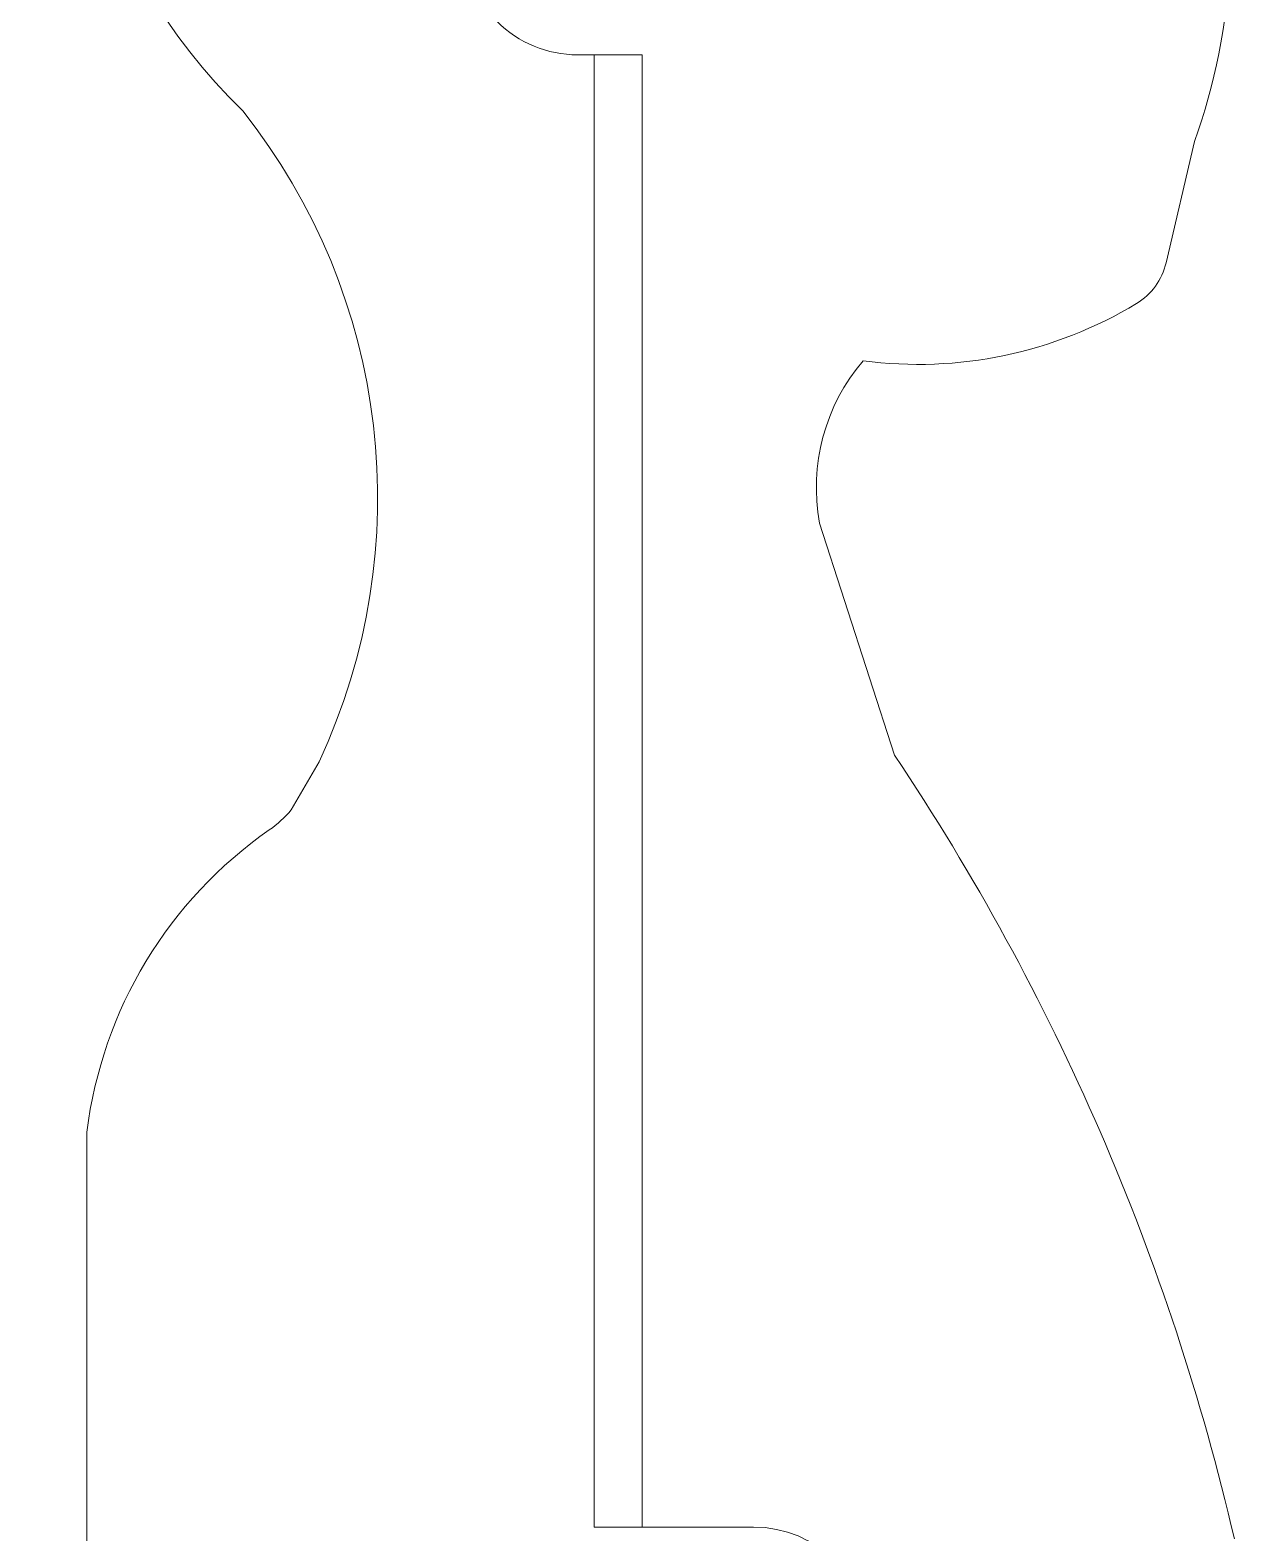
# Model space of a CAD drawing. Header units: millimetres. Extents: x 570 to 650.8, y -8.3 to 42.9.
# Drawn here: x 580.57 to 586.72, y 29.55 to 37.18 of the extents above; entities that cross this region are included whole.
import ezdxf

# ---------------------------------------------------------------- set-up
doc = ezdxf.new("R2010")
doc.units = ezdxf.units.MM
doc.header["$MEASUREMENT"] = 0
doc.layers.add('Layer 1', color=7, linetype='Continuous')

msp = doc.modelspace()

# ---------------------------------------------------------------- linework, layer by layer
at = {"layer": 'Layer 1', "color": 4, "lineweight": 9}
for points in [[(583.05274, 41.79103), (581.99366, 41.54769), (581.15228, 40.74506), (580.85921, 39.69866), (580.85921, 39.69866), (580.56619, 38.65229), (580.86834, 37.52938), (581.64697, 36.77139)], [(582.76871, 37.63471), (582.76871, 37.48124), (582.82966, 37.33403), (582.93817, 37.22551), (582.93817, 37.22551), (583.04671, 37.11703), (583.19386, 37.05608), (583.34731, 37.05608)]]:
    msp.add_open_spline(points, degree=3, knots=[0, 0, 0, 0, 0.5, 0.5, 0.5, 0.5, 1, 1, 1, 1], dxfattribs=at)
for points in [[(586.48028, 36.61548), (586.68974, 37.19894), (586.72141, 37.83141), (586.57117, 38.43284)], [(583.34732, 37.05609), (583.34732, 37.05609), (583.43137, 37.05609), (583.43137, 37.05609)], [(583.34732, 37.05609), (583.34732, 37.05609), (583.43137, 37.05609), (583.43137, 37.05609)], [(583.34732, 37.05609), (583.34732, 37.05609), (583.43137, 37.05609), (583.43137, 37.05609)], [(583.34732, 37.05609), (583.34732, 37.05609), (583.43137, 37.05609), (583.43137, 37.05609)], [(583.34732, 37.05609), (583.34732, 37.05609), (583.43137, 37.05609), (583.43137, 37.05609)], [(583.34732, 37.05609), (583.34732, 37.05609), (583.43137, 37.05609), (583.43137, 37.05609)], [(583.34732, 37.05609), (583.34732, 37.05609), (583.43137, 37.05609), (583.43137, 37.05609)], [(583.34732, 37.05609), (583.34732, 37.05609), (583.43137, 37.05609), (583.43137, 37.05609)], [(583.34732, 37.05609), (583.34732, 37.05609), (583.43137, 37.05609), (583.43137, 37.05609)], [(583.34732, 37.05609), (583.34732, 37.05609), (583.43137, 37.05609), (583.43137, 37.05609)], [(583.34732, 37.05609), (583.34732, 37.05609), (583.43137, 37.05609), (583.43137, 37.05609)], [(583.34732, 37.05609), (583.34732, 37.05609), (583.43137, 37.05609), (583.43137, 37.05609)], [(583.34732, 37.05609), (583.34732, 37.05609), (583.43137, 37.05609), (583.43137, 37.05609)], [(583.34732, 37.05609), (583.34732, 37.05609), (583.43137, 37.05609), (583.43137, 37.05609)], [(583.34732, 37.05609), (583.34732, 37.05609), (583.43137, 37.05609), (583.43137, 37.05609)], [(583.34732, 37.05609), (583.34732, 37.05609), (583.43137, 37.05609), (583.43137, 37.05609)], [(583.34732, 37.05609), (583.34732, 37.05609), (583.43137, 37.05609), (583.43137, 37.05609)], [(583.34732, 37.05609), (583.34732, 37.05609), (583.43137, 37.05609), (583.43137, 37.05609)], [(583.34732, 37.05609), (583.34732, 37.05609), (583.43137, 37.05609), (583.43137, 37.05609)], [(583.34732, 37.05609), (583.34732, 37.05609), (583.43137, 37.05609), (583.43137, 37.05609)], [(583.34732, 37.05609), (583.34732, 37.05609), (583.43137, 37.05609), (583.43137, 37.05609)], [(583.43137, 37.05609), (583.43137, 37.05609), (583.67457, 37.05609), (583.67457, 37.05609)], [(583.43137, 37.05609), (583.43137, 37.05609), (583.67457, 37.05609), (583.67457, 37.05609)], [(583.43137, 37.05609), (583.43137, 37.05609), (583.67457, 37.05609), (583.67457, 37.05609)], [(583.43137, 37.05609), (583.43137, 37.05609), (583.67457, 37.05609), (583.67457, 37.05609)], [(583.43137, 37.05609), (583.43137, 37.05609), (583.67457, 37.05609), (583.67457, 37.05609)], [(583.43137, 37.05609), (583.43137, 37.05609), (583.67457, 37.05609), (583.67457, 37.05609)], [(583.43137, 37.05609), (583.43137, 37.05609), (583.67457, 37.05609), (583.67457, 37.05609)], [(583.43137, 37.05609), (583.43137, 37.05609), (583.67457, 37.05609), (583.67457, 37.05609)], [(583.43137, 37.05609), (583.43137, 37.05609), (583.67457, 37.05609), (583.67457, 37.05609)], [(583.43137, 37.05609), (583.43137, 37.05609), (583.67457, 37.05609), (583.67457, 37.05609)], [(583.43137, 37.05609), (583.43137, 37.05609), (583.67457, 37.05609), (583.67457, 37.05609)], [(583.43137, 37.05609), (583.43137, 37.05609), (583.67457, 37.05609), (583.67457, 37.05609)], [(583.43137, 37.05609), (583.43137, 37.05609), (583.67457, 37.05609), (583.67457, 37.05609)], [(583.43137, 37.05609), (583.43137, 37.05609), (583.67457, 37.05609), (583.67457, 37.05609)], [(583.43137, 37.05609), (583.43137, 37.05609), (583.67457, 37.05609), (583.67457, 37.05609)], [(583.43137, 37.05609), (583.43137, 37.05609), (583.67457, 37.05609), (583.67457, 37.05609)], [(583.43137, 37.05609), (583.43137, 37.05609), (583.67457, 37.05609), (583.67457, 37.05609)], [(583.43137, 37.05609), (583.43137, 37.05609), (583.67457, 37.05609), (583.67457, 37.05609)], [(583.43137, 37.05609), (583.43137, 37.05609), (583.67457, 37.05609), (583.67457, 37.05609)], [(583.43137, 37.05609), (583.43137, 37.05609), (583.67457, 37.05609), (583.67457, 37.05609)], [(583.43137, 37.05609), (583.43137, 37.05609), (583.67457, 37.05609), (583.67457, 37.05609)], [(583.43137, 37.05609), (583.43137, 37.05609), (583.43137, 29.57834), (583.43137, 29.57834)], [(583.43137, 37.05609), (583.43137, 37.05609), (583.43137, 29.57834), (583.43137, 29.57834)], [(583.43137, 37.05609), (583.43137, 37.05609), (583.43137, 29.57834), (583.43137, 29.57834)], [(583.43137, 37.05609), (583.43137, 37.05609), (583.43137, 29.57834), (583.43137, 29.57834)], [(583.43137, 37.05609), (583.43137, 37.05609), (583.43137, 29.57834), (583.43137, 29.57834)], [(583.43137, 37.05609), (583.43137, 37.05609), (583.43137, 29.57834), (583.43137, 29.57834)], [(583.43137, 37.05609), (583.43137, 37.05609), (583.43137, 29.57834), (583.43137, 29.57834)], [(583.43137, 37.05609), (583.43137, 37.05609), (583.43137, 29.57834), (583.43137, 29.57834)], [(583.43137, 37.05609), (583.43137, 37.05609), (583.43137, 29.57834), (583.43137, 29.57834)], [(583.43137, 37.05609), (583.43137, 37.05609), (583.43137, 29.57834), (583.43137, 29.57834)], [(583.43137, 37.05609), (583.43137, 37.05609), (583.43137, 29.57834), (583.43137, 29.57834)], [(583.43137, 37.05609), (583.43137, 37.05609), (583.43137, 29.57834), (583.43137, 29.57834)], [(583.43137, 37.05609), (583.43137, 37.05609), (583.43137, 29.57834), (583.43137, 29.57834)], [(583.43137, 37.05609), (583.43137, 37.05609), (583.43137, 29.57834), (583.43137, 29.57834)], [(583.43137, 37.05609), (583.43137, 37.05609), (583.43137, 29.57834), (583.43137, 29.57834)], [(583.43137, 37.05609), (583.43137, 37.05609), (583.43137, 29.57834), (583.43137, 29.57834)], [(583.43137, 37.05609), (583.43137, 37.05609), (583.43137, 29.57834), (583.43137, 29.57834)], [(583.43137, 37.05609), (583.43137, 37.05609), (583.43137, 29.57834), (583.43137, 29.57834)], [(583.43137, 37.05609), (583.43137, 37.05609), (583.43137, 29.57834), (583.43137, 29.57834)], [(583.43137, 37.05609), (583.43137, 37.05609), (583.43137, 29.57834), (583.43137, 29.57834)], [(583.43137, 37.05609), (583.43137, 37.05609), (583.43137, 29.57834), (583.43137, 29.57834)], [(583.67457, 37.05609), (583.67457, 37.05609), (583.67457, 29.57834), (583.67457, 29.57834)], [(583.67457, 37.05609), (583.67457, 37.05609), (583.67457, 29.57834), (583.67457, 29.57834)], [(583.67457, 37.05609), (583.67457, 37.05609), (583.67457, 29.57834), (583.67457, 29.57834)], [(583.67457, 37.05609), (583.67457, 37.05609), (583.67457, 29.57834), (583.67457, 29.57834)], [(583.67457, 37.05609), (583.67457, 37.05609), (583.67457, 29.57834), (583.67457, 29.57834)], [(583.67457, 37.05609), (583.67457, 37.05609), (583.67457, 29.57834), (583.67457, 29.57834)], [(583.67457, 37.05609), (583.67457, 37.05609), (583.67457, 29.57834), (583.67457, 29.57834)], [(583.67457, 37.05609), (583.67457, 37.05609), (583.67457, 29.57834), (583.67457, 29.57834)], [(583.67457, 37.05609), (583.67457, 37.05609), (583.67457, 29.57834), (583.67457, 29.57834)], [(583.67457, 37.05609), (583.67457, 37.05609), (583.67457, 29.57834), (583.67457, 29.57834)], [(583.67457, 37.05609), (583.67457, 37.05609), (583.67457, 29.57834), (583.67457, 29.57834)], [(583.67457, 37.05609), (583.67457, 37.05609), (583.67457, 29.57834), (583.67457, 29.57834)], [(583.67457, 37.05609), (583.67457, 37.05609), (583.67457, 29.57834), (583.67457, 29.57834)], [(583.67457, 37.05609), (583.67457, 37.05609), (583.67457, 29.57834), (583.67457, 29.57834)], [(583.67457, 37.05609), (583.67457, 37.05609), (583.67457, 29.57834), (583.67457, 29.57834)], [(583.67457, 37.05609), (583.67457, 37.05609), (583.67457, 29.57834), (583.67457, 29.57834)], [(583.67457, 37.05609), (583.67457, 37.05609), (583.67457, 29.57834), (583.67457, 29.57834)], [(583.67457, 37.05609), (583.67457, 37.05609), (583.67457, 29.57834), (583.67457, 29.57834)], [(583.67457, 37.05609), (583.67457, 37.05609), (583.67457, 29.57834), (583.67457, 29.57834)], [(583.67457, 37.05609), (583.67457, 37.05609), (583.67457, 29.57834), (583.67457, 29.57834)], [(583.67457, 37.05609), (583.67457, 37.05609), (583.67457, 29.57834), (583.67457, 29.57834)], [(583.67457, 37.05609), (583.67457, 37.05609), (583.67457, 35.85899), (583.67457, 35.85899)], [(583.67457, 37.05609), (583.67457, 37.05609), (583.67457, 35.85899), (583.67457, 35.85899)], [(583.67457, 37.05609), (583.67457, 37.05609), (583.67457, 35.85899), (583.67457, 35.85899)], [(583.67457, 37.05609), (583.67457, 37.05609), (583.67457, 35.85899), (583.67457, 35.85899)], [(583.67457, 37.05609), (583.67457, 37.05609), (583.67457, 35.85899), (583.67457, 35.85899)], [(583.67457, 37.05609), (583.67457, 37.05609), (583.67457, 35.85899), (583.67457, 35.85899)], [(583.67457, 37.05609), (583.67457, 37.05609), (583.67457, 35.85899), (583.67457, 35.85899)], [(583.67457, 37.05609), (583.67457, 37.05609), (583.67457, 35.85899), (583.67457, 35.85899)], [(583.67457, 37.05609), (583.67457, 37.05609), (583.67457, 35.85899), (583.67457, 35.85899)], [(583.67457, 37.05609), (583.67457, 37.05609), (583.67457, 35.85899), (583.67457, 35.85899)], [(583.67457, 37.05609), (583.67457, 37.05609), (583.67457, 35.85899), (583.67457, 35.85899)], [(583.67457, 37.05609), (583.67457, 37.05609), (583.67457, 35.85899), (583.67457, 35.85899)], [(583.67457, 37.05609), (583.67457, 37.05609), (583.67457, 35.85899), (583.67457, 35.85899)], [(583.67457, 37.05609), (583.67457, 37.05609), (583.67457, 35.85899), (583.67457, 35.85899)], [(583.67457, 37.05609), (583.67457, 37.05609), (583.67457, 35.85899), (583.67457, 35.85899)], [(583.67457, 37.05609), (583.67457, 37.05609), (583.67457, 35.85899), (583.67457, 35.85899)], [(583.67457, 37.05609), (583.67457, 37.05609), (583.67457, 35.85899), (583.67457, 35.85899)], [(583.67457, 37.05609), (583.67457, 37.05609), (583.67457, 35.85899), (583.67457, 35.85899)], [(583.67457, 37.05609), (583.67457, 37.05609), (583.67457, 35.85899), (583.67457, 35.85899)], [(583.67457, 37.05609), (583.67457, 37.05609), (583.67457, 35.85899), (583.67457, 35.85899)], [(583.67457, 37.05609), (583.67457, 37.05609), (583.67457, 35.85899), (583.67457, 35.85899)], [(582.03418, 33.46566), (582.54169, 34.55196), (582.39177, 35.83177), (581.64697, 36.77139)], [(586.33622, 35.99976), (586.33622, 35.99976), (586.48028, 36.61548), (586.48028, 36.61548)], [(586.33622, 35.99976), (586.33622, 35.99976), (586.48028, 36.61548), (586.48028, 36.61548)], [(586.33622, 35.99976), (586.33622, 35.99976), (586.48028, 36.61548), (586.48028, 36.61548)], [(586.33622, 35.99976), (586.33622, 35.99976), (586.48028, 36.61548), (586.48028, 36.61548)], [(586.33622, 35.99976), (586.33622, 35.99976), (586.48028, 36.61548), (586.48028, 36.61548)], [(586.33622, 35.99976), (586.33622, 35.99976), (586.48028, 36.61548), (586.48028, 36.61548)], [(586.33622, 35.99976), (586.33622, 35.99976), (586.48028, 36.61548), (586.48028, 36.61548)], [(586.33622, 35.99976), (586.33622, 35.99976), (586.48028, 36.61548), (586.48028, 36.61548)], [(586.33622, 35.99976), (586.33622, 35.99976), (586.48028, 36.61548), (586.48028, 36.61548)], [(586.33622, 35.99976), (586.33622, 35.99976), (586.48028, 36.61548), (586.48028, 36.61548)], [(586.33622, 35.99976), (586.33622, 35.99976), (586.48028, 36.61548), (586.48028, 36.61548)], [(586.33622, 35.99976), (586.33622, 35.99976), (586.48028, 36.61548), (586.48028, 36.61548)], [(586.33622, 35.99976), (586.33622, 35.99976), (586.48028, 36.61548), (586.48028, 36.61548)], [(586.33622, 35.99976), (586.33622, 35.99976), (586.48028, 36.61548), (586.48028, 36.61548)], [(586.33622, 35.99976), (586.33622, 35.99976), (586.48028, 36.61548), (586.48028, 36.61548)], [(586.33622, 35.99976), (586.33622, 35.99976), (586.48028, 36.61548), (586.48028, 36.61548)], [(586.33622, 35.99976), (586.33622, 35.99976), (586.48028, 36.61548), (586.48028, 36.61548)], [(586.33622, 35.99976), (586.33622, 35.99976), (586.48028, 36.61548), (586.48028, 36.61548)], [(586.33622, 35.99976), (586.33622, 35.99976), (586.48028, 36.61548), (586.48028, 36.61548)], [(586.33622, 35.99976), (586.33622, 35.99976), (586.48028, 36.61548), (586.48028, 36.61548)], [(586.33622, 35.99976), (586.33622, 35.99976), (586.48028, 36.61548), (586.48028, 36.61548)], [(586.18572, 35.79288), (586.26171, 35.83879), (586.31593, 35.91336), (586.33622, 35.99973)], [(584.79727, 35.50209), (585.27966, 35.43859), (585.76934, 35.54117), (586.18572, 35.79288)], [(584.79727, 35.50209), (584.60289, 35.27489), (584.52171, 34.97187), (584.57657, 34.67788)], [(584.57657, 34.67789), (584.57657, 34.67789), (584.95718, 33.49816), (584.95718, 33.49816)], [(584.57657, 34.67789), (584.57657, 34.67789), (584.95718, 33.49816), (584.95718, 33.49816)], [(584.57657, 34.67789), (584.57657, 34.67789), (584.95718, 33.49816), (584.95718, 33.49816)], [(584.57657, 34.67789), (584.57657, 34.67789), (584.95718, 33.49816), (584.95718, 33.49816)], [(584.57657, 34.67789), (584.57657, 34.67789), (584.95718, 33.49816), (584.95718, 33.49816)], [(584.57657, 34.67789), (584.57657, 34.67789), (584.95718, 33.49816), (584.95718, 33.49816)], [(584.57657, 34.67789), (584.57657, 34.67789), (584.95718, 33.49816), (584.95718, 33.49816)], [(584.57657, 34.67789), (584.57657, 34.67789), (584.95718, 33.49816), (584.95718, 33.49816)], [(584.57657, 34.67789), (584.57657, 34.67789), (584.95718, 33.49816), (584.95718, 33.49816)], [(584.57657, 34.67789), (584.57657, 34.67789), (584.95718, 33.49816), (584.95718, 33.49816)], [(584.57657, 34.67789), (584.57657, 34.67789), (584.95718, 33.49816), (584.95718, 33.49816)], [(584.57657, 34.67789), (584.57657, 34.67789), (584.95718, 33.49816), (584.95718, 33.49816)], [(584.57657, 34.67789), (584.57657, 34.67789), (584.95718, 33.49816), (584.95718, 33.49816)], [(584.57657, 34.67789), (584.57657, 34.67789), (584.95718, 33.49816), (584.95718, 33.49816)], [(584.57657, 34.67789), (584.57657, 34.67789), (584.95718, 33.49816), (584.95718, 33.49816)], [(584.57657, 34.67789), (584.57657, 34.67789), (584.95718, 33.49816), (584.95718, 33.49816)], [(584.57657, 34.67789), (584.57657, 34.67789), (584.95718, 33.49816), (584.95718, 33.49816)], [(584.57657, 34.67789), (584.57657, 34.67789), (584.95718, 33.49816), (584.95718, 33.49816)], [(584.57657, 34.67789), (584.57657, 34.67789), (584.95718, 33.49816), (584.95718, 33.49816)], [(584.57657, 34.67789), (584.57657, 34.67789), (584.95718, 33.49816), (584.95718, 33.49816)], [(584.57657, 34.67789), (584.57657, 34.67789), (584.95718, 33.49816), (584.95718, 33.49816)], [(581.89272, 33.22069), (581.89272, 33.22069), (582.03418, 33.46566), (582.03418, 33.46566)], [(581.89272, 33.22069), (581.89272, 33.22069), (582.03418, 33.46566), (582.03418, 33.46566)], [(581.89272, 33.22069), (581.89272, 33.22069), (582.03418, 33.46566), (582.03418, 33.46566)], [(581.89272, 33.22069), (581.89272, 33.22069), (582.03418, 33.46566), (582.03418, 33.46566)], [(581.89272, 33.22069), (581.89272, 33.22069), (582.03418, 33.46566), (582.03418, 33.46566)], [(581.89272, 33.22069), (581.89272, 33.22069), (582.03418, 33.46566), (582.03418, 33.46566)], [(581.89272, 33.22069), (581.89272, 33.22069), (582.03418, 33.46566), (582.03418, 33.46566)], [(581.89272, 33.22069), (581.89272, 33.22069), (582.03418, 33.46566), (582.03418, 33.46566)], [(581.89272, 33.22069), (581.89272, 33.22069), (582.03418, 33.46566), (582.03418, 33.46566)], [(581.89272, 33.22069), (581.89272, 33.22069), (582.03418, 33.46566), (582.03418, 33.46566)], [(581.89272, 33.22069), (581.89272, 33.22069), (582.03418, 33.46566), (582.03418, 33.46566)], [(581.89272, 33.22069), (581.89272, 33.22069), (582.03418, 33.46566), (582.03418, 33.46566)], [(581.89272, 33.22069), (581.89272, 33.22069), (582.03418, 33.46566), (582.03418, 33.46566)], [(581.89272, 33.22069), (581.89272, 33.22069), (582.03418, 33.46566), (582.03418, 33.46566)], [(581.89272, 33.22069), (581.89272, 33.22069), (582.03418, 33.46566), (582.03418, 33.46566)], [(581.89272, 33.22069), (581.89272, 33.22069), (582.03418, 33.46566), (582.03418, 33.46566)], [(581.89272, 33.22069), (581.89272, 33.22069), (582.03418, 33.46566), (582.03418, 33.46566)], [(581.89272, 33.22069), (581.89272, 33.22069), (582.03418, 33.46566), (582.03418, 33.46566)], [(581.89272, 33.22069), (581.89272, 33.22069), (582.03418, 33.46566), (582.03418, 33.46566)], [(581.89272, 33.22069), (581.89272, 33.22069), (582.03418, 33.46566), (582.03418, 33.46566)], [(581.89272, 33.22069), (581.89272, 33.22069), (582.03418, 33.46566), (582.03418, 33.46566)], [(586.68292, 29.51839), (586.35347, 30.93853), (585.76869, 32.28702), (584.95717, 33.49814)], [(581.78147, 33.11931), (581.82283, 33.14811), (581.86022, 33.18219), (581.89272, 33.22068)], [(581.78147, 33.11931), (581.26862, 32.76262), (580.93171, 32.20459), (580.85489, 31.58463)], [(580.85489, 31.58464), (580.85489, 31.58464), (580.85489, 28.86774), (580.85489, 28.86774)], [(580.85489, 31.58464), (580.85489, 31.58464), (580.85489, 28.86774), (580.85489, 28.86774)], [(580.85489, 31.58464), (580.85489, 31.58464), (580.85489, 28.86774), (580.85489, 28.86774)], [(580.85489, 31.58464), (580.85489, 31.58464), (580.85489, 28.86774), (580.85489, 28.86774)], [(580.85489, 31.58464), (580.85489, 31.58464), (580.85489, 28.86774), (580.85489, 28.86774)], [(580.85489, 31.58464), (580.85489, 31.58464), (580.85489, 28.86774), (580.85489, 28.86774)], [(580.85489, 31.58464), (580.85489, 31.58464), (580.85489, 28.86774), (580.85489, 28.86774)], [(580.85489, 31.58464), (580.85489, 31.58464), (580.85489, 28.86774), (580.85489, 28.86774)], [(580.85489, 31.58464), (580.85489, 31.58464), (580.85489, 28.86774), (580.85489, 28.86774)], [(580.85489, 31.58464), (580.85489, 31.58464), (580.85489, 28.86774), (580.85489, 28.86774)], [(580.85489, 31.58464), (580.85489, 31.58464), (580.85489, 28.86774), (580.85489, 28.86774)], [(580.85489, 31.58464), (580.85489, 31.58464), (580.85489, 28.86774), (580.85489, 28.86774)], [(580.85489, 31.58464), (580.85489, 31.58464), (580.85489, 28.86774), (580.85489, 28.86774)], [(580.85489, 31.58464), (580.85489, 31.58464), (580.85489, 28.86774), (580.85489, 28.86774)], [(580.85489, 31.58464), (580.85489, 31.58464), (580.85489, 28.86774), (580.85489, 28.86774)], [(580.85489, 31.58464), (580.85489, 31.58464), (580.85489, 28.86774), (580.85489, 28.86774)], [(580.85489, 31.58464), (580.85489, 31.58464), (580.85489, 28.86774), (580.85489, 28.86774)], [(580.85489, 31.58464), (580.85489, 31.58464), (580.85489, 28.86774), (580.85489, 28.86774)], [(580.85489, 31.58464), (580.85489, 31.58464), (580.85489, 28.86774), (580.85489, 28.86774)], [(580.85489, 31.58464), (580.85489, 31.58464), (580.85489, 28.86774), (580.85489, 28.86774)], [(580.85489, 31.58464), (580.85489, 31.58464), (580.85489, 28.86774), (580.85489, 28.86774)], [(583.43137, 29.57834), (583.43137, 29.57834), (584.24139, 29.57834), (584.24139, 29.57834)], [(583.43137, 29.57834), (583.43137, 29.57834), (584.24139, 29.57834), (584.24139, 29.57834)], [(583.43137, 29.57834), (583.43137, 29.57834), (584.24139, 29.57834), (584.24139, 29.57834)], [(583.43137, 29.57834), (583.43137, 29.57834), (584.24139, 29.57834), (584.24139, 29.57834)], [(583.43137, 29.57834), (583.43137, 29.57834), (584.24139, 29.57834), (584.24139, 29.57834)], [(583.43137, 29.57834), (583.43137, 29.57834), (584.24139, 29.57834), (584.24139, 29.57834)], [(583.43137, 29.57834), (583.43137, 29.57834), (584.24139, 29.57834), (584.24139, 29.57834)], [(583.43137, 29.57834), (583.43137, 29.57834), (584.24139, 29.57834), (584.24139, 29.57834)], [(583.43137, 29.57834), (583.43137, 29.57834), (584.24139, 29.57834), (584.24139, 29.57834)], [(583.43137, 29.57834), (583.43137, 29.57834), (584.24139, 29.57834), (584.24139, 29.57834)], [(583.43137, 29.57834), (583.43137, 29.57834), (584.24139, 29.57834), (584.24139, 29.57834)], [(583.43137, 29.57834), (583.43137, 29.57834), (584.24139, 29.57834), (584.24139, 29.57834)], [(583.43137, 29.57834), (583.43137, 29.57834), (584.24139, 29.57834), (584.24139, 29.57834)], [(583.43137, 29.57834), (583.43137, 29.57834), (584.24139, 29.57834), (584.24139, 29.57834)], [(583.43137, 29.57834), (583.43137, 29.57834), (584.24139, 29.57834), (584.24139, 29.57834)], [(583.43137, 29.57834), (583.43137, 29.57834), (584.24139, 29.57834), (584.24139, 29.57834)], [(583.43137, 29.57834), (583.43137, 29.57834), (584.24139, 29.57834), (584.24139, 29.57834)], [(583.43137, 29.57834), (583.43137, 29.57834), (584.24139, 29.57834), (584.24139, 29.57834)], [(583.43137, 29.57834), (583.43137, 29.57834), (584.24139, 29.57834), (584.24139, 29.57834)], [(583.43137, 29.57834), (583.43137, 29.57834), (584.24139, 29.57834), (584.24139, 29.57834)], [(583.43137, 29.57834), (583.43137, 29.57834), (584.24139, 29.57834), (584.24139, 29.57834)], [(584.82003, 28.99974), (584.82003, 29.31928), (584.56096, 29.57829), (584.24138, 29.57834)]]:
    msp.add_open_spline(points, degree=3, dxfattribs=at)

doc.saveas('drawing.dxf')
